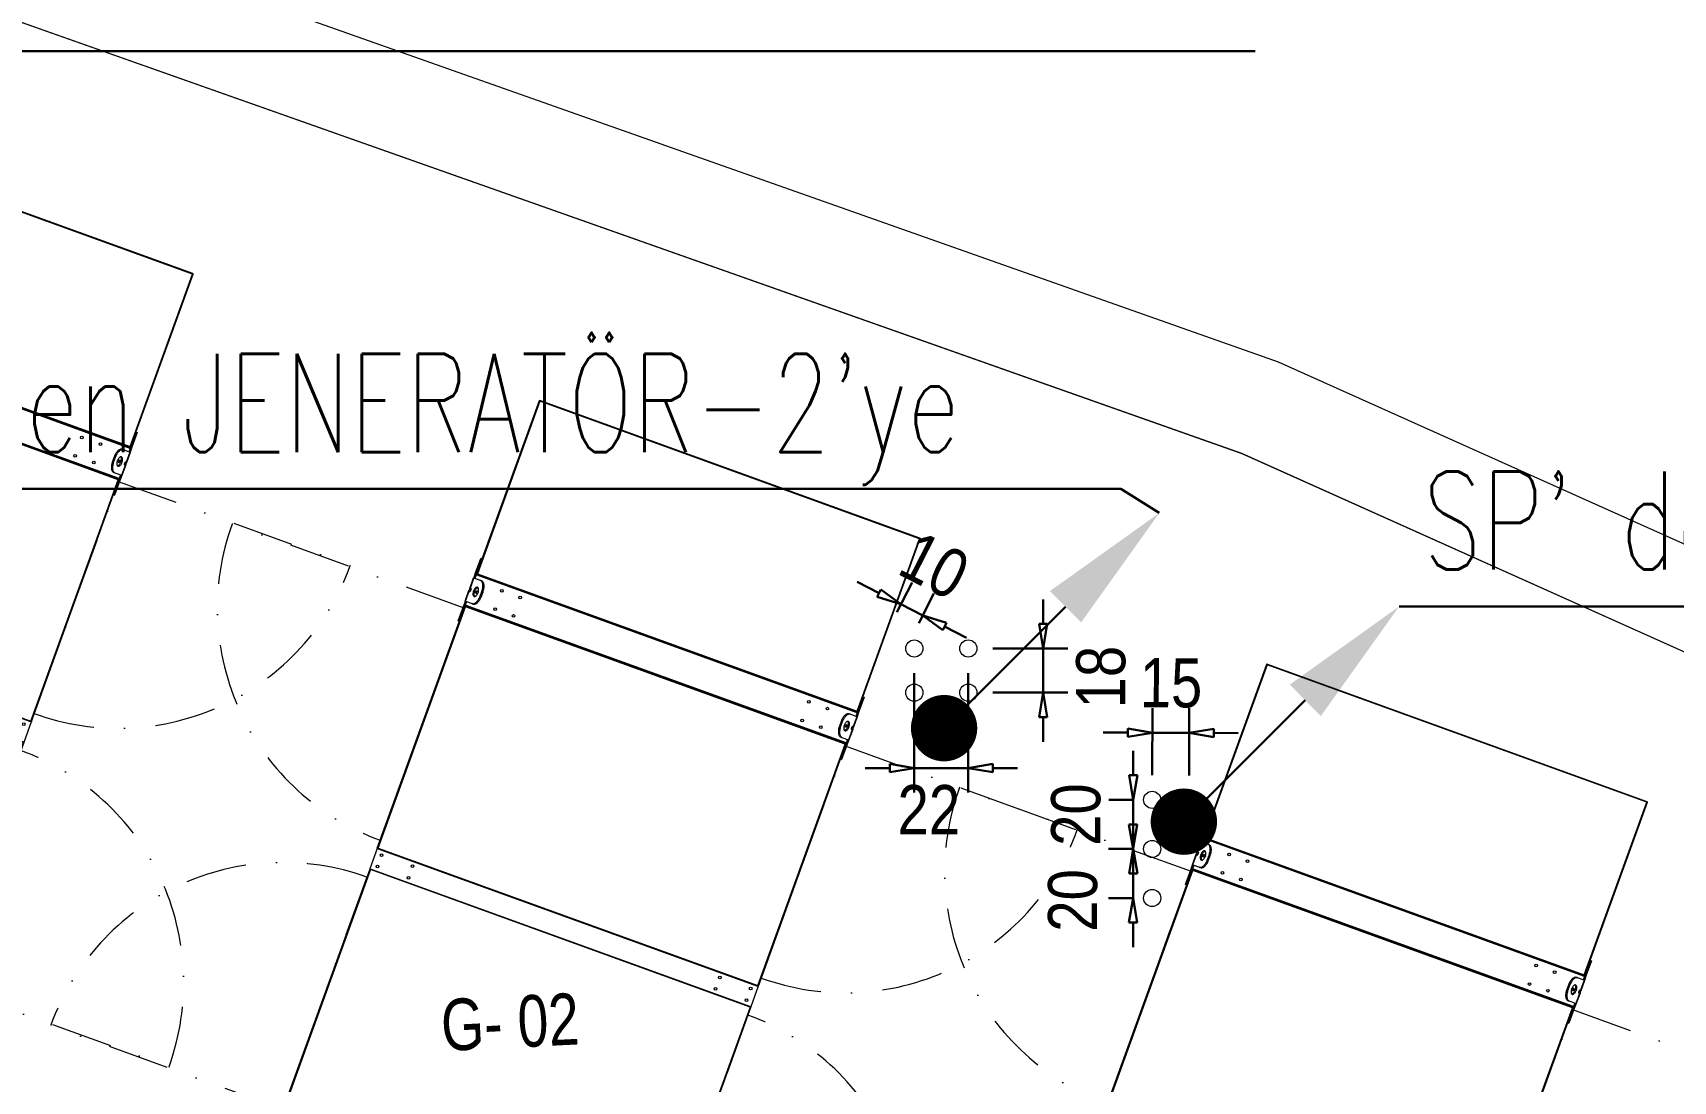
# Model space of a CAD drawing. Header units: metres. Extents: x -17822 to 152406, y -4219 to 19791.
# Drawn here: x 118006 to 118674, y 5963 to 6389 of the extents above; entities that cross this region are included whole.
import ezdxf

# ---------------------------------------------------------------- set-up
doc = ezdxf.new("R2010")
doc.units = ezdxf.units.M
doc.header["$LTSCALE"] = 100
doc.header["$MEASUREMENT"] = 0
doc.linetypes.add('DASHDOT', pattern=[1, 0.5, -0.25, 0, -0.25])
doc.linetypes.add('DASHDOT2', pattern=[0.5, 0.25, -0.125, 0, -0.125])
doc.layers.get('0').update_dxf_attribs({"color": 9, "lineweight": 9})
for name, color, linetype, lineweight in [('06D', 9, 'Continuous', 9), ('32-ekipman', 9, 'Continuous', 9), ('E-AŞAĞI İNEN HAT', 7, 'Continuous', 30), ('E-KABLO', 7, 'Continuous', 30), ('E-YAZI', 7, 'Continuous', 30), ('TEKSAN', 7, 'Continuous', 9), ('Ölçü', 9, 'Continuous', 9)]:
    doc.layers.add(name, color=color, linetype=linetype, lineweight=lineweight)
doc.styles.add('CENTURY', font='GOTHIC.TTF', dxfattribs={"width": 0.8})
doc.styles.add('E-YAZI', font='txttw.shx')
doc.styles.add('MuuM_TEXT-STANDART', font='ARIALN.TTF')
doc.styles.get("Standard").update_dxf_attribs({"font": 'ARIALN.TTF'})
doc.dimstyles.new('rota-tek', dxfattribs={"dimscale": 20, "dimtxt": 1, "dimasz": 0.5, "dimexe": 0.5, "dimexo": 0.5, "dimgap": 0.5, "dimtad": 1, "dimdec": 1, "dimrnd": 0.5, "dimdsep": 46, "dimtxsty": 'MuuM_TEXT-STANDART', "dimblk": 'CLOSEDBLANK', "dimcen": 0, "dimdle": 0.15, "dimclrd": 256, "dimclre": 256, "dimclrt": 256, "dimadec": 0, "dimazin": 0, "dimtfac": 5, "dimtdec": 1, "dimtix": 1, "dimtmove": 2, "dimatfit": 3, "dimfxl": 3, "dimfxlon": 1, "dimtolj": 1, "dimlwd": -1, "dimlwe": -1, "dimarcsym": 0})
doc.dimstyles.new('TEKSAN', dxfattribs={"dimtxt": 17, "dimasz": 8, "dimexe": 2, "dimexo": 2, "dimgap": 3, "dimtad": 1, "dimdec": 0, "dimzin": 0, "dimdsep": 46, "dimtxsty": 'Standard', "dimcen": 0.09, "dimclrd": 160, "dimclre": 252, "dimclrt": 160, "dimadec": 0, "dimazin": 0, "dimtfac": 1, "dimtdec": 0, "dimtofl": 0, "dimtmove": 0, "dimatfit": 3, "dimfxl": 1, "dimtolj": 1, "dimtzin": 0, "dimarcsym": 0})

# ---------------------------------------------------------------- blocks, each defined once
blk = doc.blocks.new('K500H165_üst')
at = {"color": 7, "linetype": 'Continuous', "lineweight": 15}
for p, q in [((-349.75, 82.33), (-349.75, -82.33)), ((-349.75, 82.33), (-349.6, 82.33)), ((-349.58, 82.5), (-349.58, 82.35)), ((-274.67, 82.5), (-349.58, 82.5)), ((-349.45, 82.2), (-349.45, -82.2)), ((-274.8, 82.2), (-349.45, 82.2)), ((-281.15, 82.6), (-281.15, 83)), ((-281.15, 83), (-274.9, 83)), ((-281.15, 82.6), (-274.9, 82.6)), ((-281.15, 82.6), (-281.15, 82.5)), ((-274.9, 82.6), (-274.9, 83)), ((-274.9, 83), (-272.65, 83)), ((-274.9, 82.6), (-272.65, 82.6)), ((-274.8, -82.2), (-274.8, 82.2)), ((-274.77, 82.25), (-274.75, 82.25)), ((-274.75, 82.23), (-274.75, 82.25)), ((-274.73, 82.25), (-274.75, 82.25)), ((-274.67, 82.5), (-274.49, 82.5)), ((-274.67, 82.5), (-274.67, 82.35)), ((-274.5, 82.33), (-274.65, 82.33)), ((-274.5, 82.33), (-274.5, -82.33)), ((-274.36, 82.25), (-274.5, 82.25)), ((-274.49, 82.5), (-274.49, 82.25)), ((-274.49, 82.5), (-274.36, 82.5)), ((-274.36, 82.5), (-274.36, 82.25)), ((-274.17, 82.5), (-274.36, 82.5)), ((-274.17, 82.5), (-274.17, -82.5)), ((-274.17, 82.5), (-272.65, 82.5)), ((-272.65, 82.89), (-272.65, 83.1)), ((-272.65, 83.1), (-268.12, 83.1)), ((-272.65, 82.89), (-272.65, 80.05)), ((-272.65, 82.89), (-268.35, 82.89)), ((-268.35, 82.96), (-268.35, 82.89)), ((-268.35, 82.89), (-268.35, 82.75)), ((-268.14, 82.5), (-267.16, 82.5)), ((-268.12, 82.5), (-268.12, 83.1)), ((-267.18, 83.1), (-268.12, 83.1)), ((-267.18, 83.1), (-262.65, 83.1)), ((-267.18, 83.1), (-267.18, 82.5)), ((-266.95, 82.89), (-266.95, 82.96)), ((-266.95, 82.75), (-266.95, 82.89)), ((-266.95, 82.89), (-262.65, 82.89)), ((-262.65, 83.1), (-262.65, 82.89)), ((-262.65, 83), (-260.4, 83)), ((-262.65, 80.05), (-262.65, 82.89)), ((-262.65, 82.6), (-260.4, 82.6)), ((-262.65, 82.5), (-261.13, 82.5)), ((-260.94, 82.5), (-261.13, 82.5)), ((-261.13, 82.5), (-261.13, -82.5)), ((-260.94, 82.25), (-260.94, 82.5)), ((-260.81, 82.5), (-260.94, 82.5)), ((-260.8, 82.25), (-260.94, 82.25)), ((-260.81, 82.5), (-260.64, 82.5)), ((-260.81, 82.25), (-260.81, 82.5)), ((-260.8, 82.34), (-260.8, -82.34)), ((-260.8, 82.34), (-260.65, 82.34)), ((-260.64, 82.5), (-260.64, 82.35)), ((-155.86, 82.5), (-260.64, 82.5)), ((-260.5, 82.2), (-260.5, -82.2)), ((-156, 82.2), (-260.5, 82.2)), ((-260.4, 82.6), (-260.4, 83)), ((-260.4, 83), (-254.15, 83)), ((-260.4, 82.6), (-254.15, 82.6)), ((-254.15, 82.6), (-254.15, 83)), ((-254.15, 82.5), (-254.15, 82.6)), ((-156, -82.2), (-156, 82.2)), ((-155.84, 82.25), (-155.95, 82.25)), ((-155.88, 82.33), (-155.88, 82.32)), ((-155.86, 82.5), (-155.86, 82.35)), ((-155.86, 82.5), (-155.84, 82.5)), ((-155.7, 82.34), (-155.85, 82.34)), ((-155.82, 82.5), (-155.84, 82.5)), ((-155.84, 82.34), (-155.84, 82.25)), ((-155.82, 82.5), (-146.88, 82.5)), ((-155.82, 82.5), (-155.82, 82.34)), ((-155.7, 82.34), (-155.7, -82.34)), ((-147, -82.34), (-147, 82.34)), ((-147, 82.34), (-146.85, 82.34)), ((-146.86, 82.5), (-146.88, 82.5)), ((-146.88, 82.5), (-146.88, 82.34)), ((-146.84, 82.5), (-146.86, 82.5)), ((-146.84, 82.5), (-146.84, 82.35)), ((-146.84, 82.5), (-42.06, 82.5)), ((-146.82, 82.32), (-146.82, 82.33)), ((-146.7, 82.2), (-42.2, 82.2)), ((-146.7, 82.2), (-146.7, -82.2)), ((-272.65, 79.53), (-272.65, 80.05)), ((-268.65, 78.05), (-266.65, 78.05)), ((-268.65, 77.53), (-268.65, 78.05)), ((-268.65, 77.53), (-266.65, 77.53)), ((-268.01, 80), (-267.29, 80)), ((-266.65, 77.53), (-266.65, 78.05)), ((-262.65, 79.53), (-262.65, 80.05)), ((-272.65, -79.53), (-272.65, -80.05)), ((-272.65, -80.05), (-272.65, -82.89)), ((-268.65, -77.53), (-268.65, -78.05)), ((-266.65, -77.53), (-268.65, -77.53)), ((-266.65, -78.05), (-268.65, -78.05)), ((-267.29, -80), (-268.01, -80)), ((-266.65, -77.53), (-266.65, -78.05)), ((-262.65, -79.53), (-262.65, -80.05)), ((-262.65, -82.89), (-262.65, -80.05)), ((-349.75, -82.33), (-349.6, -82.33)), ((-349.58, -82.5), (-349.58, -82.35)), ((-349.58, -82.5), (-274.67, -82.5)), ((-349.55, -82.32), (-349.56, -82.29)), ((-349.45, -82.2), (-274.8, -82.2)), ((-281.15, -82.5), (-281.15, -82.6)), ((-281.15, -82.6), (-281.15, -83)), ((-274.9, -82.6), (-281.15, -82.6)), ((-274.9, -83), (-281.15, -83)), ((-274.9, -82.6), (-274.9, -83)), ((-272.65, -82.6), (-274.9, -82.6)), ((-272.65, -83), (-274.9, -83)), ((-274.77, -82.25), (-274.75, -82.25)), ((-274.75, -82.25), (-274.75, -82.23)), ((-274.75, -82.25), (-274.73, -82.25)), ((-274.67, -82.5), (-274.67, -82.35)), ((-274.49, -82.5), (-274.67, -82.5)), ((-274.5, -82.33), (-274.65, -82.33)), ((-274.5, -82.25), (-274.36, -82.25)), ((-274.49, -82.25), (-274.49, -82.5)), ((-274.49, -82.5), (-274.36, -82.5)), ((-274.36, -82.25), (-274.36, -82.5)), ((-274.36, -82.5), (-274.17, -82.5)), ((-274.17, -82.5), (-272.65, -82.5)), ((-268.35, -82.89), (-272.65, -82.89)), ((-272.65, -83.1), (-272.65, -82.89)), ((-268.12, -83.1), (-272.65, -83.1)), ((-268.35, -82.75), (-268.35, -82.89)), ((-268.35, -82.89), (-268.35, -82.96)), ((-268.14, -82.5), (-267.16, -82.5)), ((-268.12, -83.1), (-268.12, -82.5)), ((-268.12, -83.1), (-267.18, -83.1)), ((-267.18, -82.5), (-267.18, -83.1)), ((-262.65, -83.1), (-267.18, -83.1)), ((-266.95, -82.89), (-266.95, -82.75)), ((-262.65, -82.89), (-266.95, -82.89)), ((-266.95, -82.96), (-266.95, -82.89)), ((-262.65, -82.5), (-261.13, -82.5)), ((-260.4, -82.6), (-262.65, -82.6)), ((-262.65, -82.89), (-262.65, -83.1)), ((-260.4, -83), (-262.65, -83)), ((-261.13, -82.5), (-260.94, -82.5)), ((-260.94, -82.25), (-260.8, -82.25)), ((-260.94, -82.5), (-260.94, -82.25)), ((-260.81, -82.5), (-260.94, -82.5)), ((-260.81, -82.5), (-260.81, -82.25)), ((-260.64, -82.5), (-260.81, -82.5)), ((-260.8, -82.34), (-260.65, -82.34)), ((-260.64, -82.5), (-260.64, -82.35)), ((-155.86, -82.5), (-260.64, -82.5)), ((-156, -82.2), (-260.5, -82.2)), ((-260.4, -82.6), (-260.4, -83)), ((-254.15, -82.6), (-260.4, -82.6)), ((-254.15, -83), (-260.4, -83)), ((-254.15, -82.6), (-254.15, -82.5)), ((-254.15, -82.6), (-254.15, -83)), ((-155.88, -82.32), (-155.88, -82.33)), ((-155.86, -82.5), (-155.86, -82.35)), ((-155.86, -82.5), (-155.84, -82.5)), ((-155.7, -82.34), (-155.85, -82.34)), ((-155.84, -82.5), (-155.82, -82.5)), ((-155.82, -82.34), (-155.82, -82.5)), ((-155.82, -82.5), (-146.88, -82.5)), ((-147, -82.34), (-146.85, -82.34)), ((-146.88, -82.34), (-146.88, -82.5)), ((-146.88, -82.5), (-146.86, -82.5)), ((-146.86, -82.34), (-146.86, -82.25)), ((-146.84, -82.5), (-146.86, -82.5)), ((-146.84, -82.5), (-146.84, -82.35)), ((-146.84, -82.5), (-42.06, -82.5)), ((-146.82, -82.33), (-146.82, -82.32)), ((-146.7, -82.2), (-42.2, -82.2))]:
    blk.add_line(p, q, dxfattribs=at)
at = {"color": 252, "linetype": 'DASHDOT2'}
for points in [[(-159.35, 82.5), (-259.85, 82.5), (-259.85, 183, -0.414214)], [(-143.35, 82.5), (-42.85, 82.5), (-42.85, 183, 0.414214)], [(-159.35, -82.5), (-259.85, -82.5), (-259.85, -183, 0.414214)], [(-143.35, -82.5), (-42.85, -82.5), (-42.85, -183, -0.414214)]]:
    blk.add_lwpolyline(points, format="xyb", close=True, dxfattribs=at)
at = {"color": 7, "linetype": 'Continuous', "lineweight": 15, "flags": 128}
for points in [[(-349.75, 82.33), (-349.74, 82.33), (-349.73, 82.32), (-349.7, 82.31), (-349.66, 82.29), (-349.62, 82.27), (-349.56, 82.25), (-349.51, 82.23), (-349.45, 82.2)], [(-349.6, 82.33), (-349.6, 82.33), (-349.59, 82.32), (-349.58, 82.31), (-349.56, 82.3), (-349.55, 82.29), (-349.52, 82.27), (-349.5, 82.25), (-349.48, 82.22), (-349.45, 82.2)], [(-269.65, 80.3), (-269.63, 80.17), (-269.58, 80.04), (-269.49, 79.91), (-269.37, 79.79), (-269.22, 79.68), (-269.04, 79.58), (-268.84, 79.49), (-268.61, 79.42), (-268.37, 79.37), (-268.11, 79.33), (-267.85, 79.3), (-267.58, 79.3), (-267.32, 79.31), (-267.06, 79.34), (-266.81, 79.39), (-266.57, 79.46), (-266.36, 79.54), (-266.17, 79.63), (-266, 79.73), (-265.86, 79.85), (-265.76, 79.97), (-265.69, 80.1), (-265.65, 80.23), (-265.65, 80.37), (-265.69, 80.5), (-265.76, 80.63), (-265.86, 80.75), (-266, 80.87), (-266.17, 80.97), (-266.36, 81.06), (-266.57, 81.14), (-266.81, 81.21), (-267.06, 81.25), (-267.32, 81.29), (-267.58, 81.3), (-267.85, 81.29), (-268.11, 81.27), (-268.37, 81.23), (-268.61, 81.18), (-268.84, 81.1), (-269.04, 81.02), (-269.22, 80.92), (-269.37, 80.81), (-269.49, 80.69), (-269.58, 80.56), (-269.63, 80.43), (-269.65, 80.3)], [(-269.58, 80.04), (-269.58, 80.04), (-269.49, 80.17), (-269.37, 80.29), (-269.22, 80.4), (-269.04, 80.5), (-268.84, 80.58), (-268.61, 80.66), (-268.37, 80.71), (-268.11, 80.75), (-267.85, 80.77), (-267.58, 80.78), (-267.32, 80.77), (-267.06, 80.73), (-266.81, 80.69), (-266.57, 80.62), (-266.36, 80.54), (-266.17, 80.45), (-266, 80.35), (-265.86, 80.23), (-265.76, 80.11), (-265.72, 80.04)], [(-268.35, 82.75), (-268.33, 82.67), (-268.28, 82.6), (-268.2, 82.53), (-268.09, 82.48), (-267.95, 82.43), (-267.81, 82.41), (-267.65, 82.4), (-267.49, 82.41), (-267.35, 82.43), (-267.21, 82.48), (-267.1, 82.53), (-267.02, 82.6), (-266.97, 82.67), (-266.95, 82.75)], [(-260.5, 82.2), (-260.5, 82.2)], [(-156, 82.2), (-156, 82.2)], [(-146.7, 82.2), (-146.7, 82.2)], [(-272.65, 80.13), (-272.68, 80.04), (-272.7, 79.9)], [(-272.7, 79.9), (-272.68, 79.76), (-272.65, 79.67)], [(-272.65, 80.05), (-272.63, 79.85), (-272.57, 79.66), (-272.48, 79.47), (-272.35, 79.28), (-272.18, 79.11), (-271.98, 78.94), (-271.74, 78.78), (-271.48, 78.64), (-271.19, 78.5), (-270.87, 78.39), (-270.54, 78.29), (-270.18, 78.2), (-269.81, 78.14), (-269.43, 78.09), (-269.04, 78.06), (-268.65, 78.05)], [(-272.65, 79.53), (-272.63, 79.33), (-272.57, 79.14), (-272.48, 78.95), (-272.35, 78.76), (-272.18, 78.59), (-271.98, 78.42), (-271.74, 78.26), (-271.48, 78.12), (-271.19, 77.98), (-270.87, 77.87), (-270.54, 77.77), (-270.18, 77.68), (-269.81, 77.62), (-269.43, 77.57), (-269.04, 77.54), (-268.65, 77.53)], [(-266.65, 78.05), (-266.26, 78.06), (-265.87, 78.09), (-265.49, 78.14), (-265.12, 78.2), (-264.76, 78.29), (-264.43, 78.39), (-264.11, 78.5), (-263.82, 78.64), (-263.56, 78.78), (-263.32, 78.94), (-263.12, 79.11), (-262.95, 79.28), (-262.82, 79.47), (-262.73, 79.66), (-262.67, 79.85), (-262.65, 80.05)], [(-266.65, 77.53), (-266.26, 77.54), (-265.87, 77.57), (-265.49, 77.62), (-265.12, 77.68), (-264.76, 77.77), (-264.43, 77.87), (-264.11, 77.98), (-263.82, 78.12), (-263.56, 78.26), (-263.32, 78.42), (-263.12, 78.59), (-262.95, 78.76), (-262.82, 78.95), (-262.73, 79.14), (-262.67, 79.33), (-262.65, 79.53)], [(-268.65, -77.53), (-269.04, -77.54), (-269.43, -77.57), (-269.81, -77.62), (-270.18, -77.68), (-270.54, -77.77), (-270.87, -77.87), (-271.19, -77.98), (-271.48, -78.12), (-271.74, -78.26), (-271.98, -78.42), (-272.18, -78.59), (-272.35, -78.76), (-272.48, -78.95), (-272.57, -79.14), (-272.63, -79.33), (-272.65, -79.53)], [(-268.65, -78.05), (-269.04, -78.06), (-269.43, -78.09), (-269.81, -78.14), (-270.18, -78.2), (-270.54, -78.29), (-270.87, -78.39), (-271.19, -78.5), (-271.48, -78.64), (-271.74, -78.78), (-271.98, -78.94), (-272.18, -79.11), (-272.35, -79.28), (-272.48, -79.47), (-272.57, -79.66), (-272.63, -79.85), (-272.65, -80.05)], [(-265.65, -80.3), (-265.67, -80.17), (-265.72, -80.04), (-265.81, -79.91), (-265.93, -79.79), (-266.08, -79.68), (-266.26, -79.58), (-266.46, -79.49), (-266.69, -79.42), (-266.93, -79.37), (-267.19, -79.33), (-267.45, -79.3), (-267.72, -79.3), (-267.98, -79.31), (-268.24, -79.34), (-268.49, -79.39), (-268.73, -79.46), (-268.94, -79.54), (-269.13, -79.63), (-269.3, -79.73), (-269.44, -79.85), (-269.54, -79.97), (-269.61, -80.1), (-269.65, -80.23), (-269.65, -80.37), (-269.61, -80.5), (-269.54, -80.63), (-269.44, -80.75), (-269.3, -80.87), (-269.13, -80.97), (-268.94, -81.06), (-268.73, -81.14), (-268.49, -81.21), (-268.24, -81.25), (-267.98, -81.29), (-267.72, -81.3), (-267.45, -81.29), (-267.19, -81.27), (-266.93, -81.23), (-266.69, -81.18), (-266.46, -81.1), (-266.26, -81.02), (-266.08, -80.92), (-265.93, -80.81), (-265.81, -80.69), (-265.72, -80.56), (-265.67, -80.43), (-265.65, -80.3)], [(-265.72, -80.04), (-265.72, -80.04), (-265.81, -80.17), (-265.93, -80.29), (-266.08, -80.4), (-266.26, -80.5), (-266.46, -80.58), (-266.69, -80.66), (-266.93, -80.71), (-267.19, -80.75), (-267.45, -80.77), (-267.72, -80.78), (-267.98, -80.77), (-268.24, -80.73), (-268.49, -80.69), (-268.73, -80.62), (-268.94, -80.54), (-269.13, -80.45), (-269.3, -80.35), (-269.44, -80.23), (-269.54, -80.11), (-269.58, -80.04)], [(-262.65, -79.53), (-262.67, -79.33), (-262.73, -79.14), (-262.82, -78.95), (-262.95, -78.76), (-263.12, -78.59), (-263.32, -78.42), (-263.56, -78.26), (-263.82, -78.12), (-264.11, -77.98), (-264.43, -77.87), (-264.76, -77.77), (-265.12, -77.68), (-265.49, -77.62), (-265.87, -77.57), (-266.26, -77.54), (-266.65, -77.53)], [(-262.65, -80.05), (-262.67, -79.85), (-262.73, -79.66), (-262.82, -79.47), (-262.95, -79.28), (-263.12, -79.11), (-263.32, -78.94), (-263.56, -78.78), (-263.82, -78.64), (-264.11, -78.5), (-264.43, -78.39), (-264.76, -78.29), (-265.12, -78.2), (-265.49, -78.14), (-265.87, -78.09), (-266.26, -78.06), (-266.65, -78.05)], [(-262.6, -79.9), (-262.62, -79.76), (-262.65, -79.67)], [(-262.65, -80.13), (-262.62, -80.04), (-262.6, -79.9)], [(-349.45, -82.2), (-349.5, -82.22), (-349.55, -82.25), (-349.6, -82.27), (-349.64, -82.29), (-349.68, -82.3), (-349.71, -82.31), (-349.73, -82.32), (-349.75, -82.33), (-349.75, -82.33)], [(-349.45, -82.2), (-349.48, -82.22), (-349.5, -82.25), (-349.52, -82.27), (-349.55, -82.29), (-349.56, -82.3), (-349.58, -82.31), (-349.59, -82.32), (-349.6, -82.33), (-349.6, -82.33)], [(-349.45, -82.2), (-349.45, -82.2)], [(-266.95, -82.75), (-266.97, -82.67), (-267.02, -82.6), (-267.1, -82.53), (-267.21, -82.48), (-267.35, -82.43), (-267.49, -82.41), (-267.65, -82.4), (-267.81, -82.41), (-267.95, -82.43), (-268.09, -82.48), (-268.2, -82.53), (-268.28, -82.6), (-268.33, -82.67), (-268.35, -82.75)], [(-260.5, -82.2), (-260.5, -82.2)], [(-156, -82.2), (-156, -82.2)], [(-146.7, -82.2), (-146.7, -82.2)]]:
    blk.add_lwpolyline(points, dxfattribs=at)
at = {"color": 7, "linetype": 'Continuous', "lineweight": 15}
for centre in [(-267.65, 79.9), (-153.85, 79.9), (-148.85, 79.9), (-271.65, 70.5), (-263.65, 70.5), (-153.85, 66.5), (-148.85, 66.5), (-271.65, 62.5), (-263.65, 62.5), (-271.65, -62.5), (-263.65, -62.5), (-153.85, -66.5), (-148.85, -66.5), (-271.65, -70.5), (-263.65, -70.5), (-267.65, -79.9), (-153.85, -79.9), (-148.85, -79.9)]:
    blk.add_circle(centre, 0.55, dxfattribs=at)
for centre, radius, start, end in [((-267.65, 79.4), 0.7, 38.68219, 141.31781), ((-263.15, 79.9), 0.55, 335.38002, 24.61998), ((-272.15, -79.9), 0.55, 155.38002, 204.61998), ((-267.65, -79.4), 0.7, 218.68222, 321.31778), ((-352.76, -79.15), 4.51, 314.83878, 315.16122)]:
    blk.add_arc(centre, radius, start, end, dxfattribs=at)
for points, knots in [([(-349.58, 82.46), (-349.6, 82.45), (-349.66, 82.43), (-349.7, 82.38), (-349.71, 82.34), (-349.72, 82.33)], [0, 0, 0, 0, 0.366484, 0.908762, 1, 1, 1, 1]), ([(-349.45, 82.2), (-349.47, 82.24), (-349.5, 82.31), (-349.53, 82.39), (-349.55, 82.44), (-349.57, 82.47), (-349.58, 82.5), (-349.58, 82.5), (-349.58, 82.5)], [0, 0, 0, 0, 0.280027, 0.466855, 0.585391, 0.713417, 0.851477, 1, 1, 1, 1]), ([(-349.45, 82.2), (-349.47, 82.22), (-349.5, 82.26), (-349.53, 82.29), (-349.55, 82.32), (-349.57, 82.34), (-349.58, 82.35), (-349.58, 82.35), (-349.58, 82.35)], [0, 0, 0, 0, 0.30288, 0.49858, 0.616036, 0.737736, 0.865236, 1, 1, 1, 1]), ([(-349.56, 82.29), (-349.56, 82.29), (-349.55, 82.3), (-349.55, 82.31), (-349.55, 82.32)], [0, 0, 0, 0, 0.48103, 1, 1, 1, 1]), ([(-349.55, 82.31), (-349.55, 82.31), (-349.56, 82.31), (-349.56, 82.3), (-349.56, 82.3)], [0, 0, 0, 0, 0.792204, 1, 1, 1, 1]), ([(-274.67, 82.5), (-274.68, 82.5), (-274.7, 82.49), (-274.73, 82.42), (-274.77, 82.32), (-274.79, 82.24), (-274.8, 82.2)], [0, 0, 0, 0, 0.2499897, 0.4999852, 0.749997, 1, 1, 1, 1]), ([(-274.67, 82.35), (-274.68, 82.35), (-274.7, 82.34), (-274.73, 82.31), (-274.77, 82.26), (-274.79, 82.22), (-274.8, 82.2)], [0, 0, 0, 0, 0.249958, 0.5000221, 0.7499933, 1, 1, 1, 1]), ([(-274.8, 82.2), (-274.76, 82.21), (-274.69, 82.23), (-274.6, 82.26), (-274.53, 82.29), (-274.5, 82.31), (-274.5, 82.33), (-274.5, 82.33)], [0, 0, 0, 0, 0.223022, 0.446064, 0.669108, 0.892183, 1, 1, 1, 1]), ([(-274.8, 82.2), (-274.78, 82.21), (-274.74, 82.24), (-274.69, 82.27), (-274.66, 82.3), (-274.65, 82.32), (-274.65, 82.33)], [0, 0, 0, 0, 0.284295, 0.531038, 0.7777, 1, 1, 1, 1]), ([(-268.12, 83.1), (-268.15, 83.1), (-268.22, 83.1), (-268.29, 83.08), (-268.33, 83.04), (-268.34, 82.99), (-268.35, 82.96)], [0, 0, 0, 0, 0.238095, 0.464652, 0.702488, 1, 1, 1, 1]), ([(-266.95, 82.96), (-266.95, 82.98), (-266.96, 83.01), (-266.98, 83.05), (-267.02, 83.08), (-267.08, 83.1), (-267.15, 83.1), (-267.18, 83.1)], [0, 0, 0, 0, 0.191437, 0.369477, 0.536144, 0.747921, 1, 1, 1, 1]), ([(-260.8, 82.34), (-260.8, 82.34), (-260.79, 82.34), (-260.74, 82.32), (-260.67, 82.29), (-260.59, 82.24), (-260.53, 82.21), (-260.5, 82.2)], [0, 0, 0, 0, 0.19606, 0.39216, 0.589986, 0.796037, 1, 1, 1, 1]), ([(-260.65, 82.34), (-260.65, 82.34), (-260.65, 82.34), (-260.63, 82.32), (-260.59, 82.29), (-260.55, 82.25), (-260.52, 82.22), (-260.5, 82.2)], [0, 0, 0, 0, 0.160613, 0.320994, 0.486615, 0.749068, 1, 1, 1, 1]), ([(-260.5, 82.2), (-260.52, 82.24), (-260.55, 82.31), (-260.59, 82.39), (-260.61, 82.44), (-260.63, 82.47), (-260.64, 82.5), (-260.64, 82.5), (-260.64, 82.5)], [0, 0, 0, 0, 0.270154, 0.461583, 0.589112, 0.720787, 0.857472, 1, 1, 1, 1]), ([(-260.5, 82.2), (-260.52, 82.22), (-260.55, 82.25), (-260.59, 82.29), (-260.61, 82.32), (-260.63, 82.34), (-260.64, 82.35), (-260.64, 82.35), (-260.64, 82.35)], [0, 0, 0, 0, 0.297014, 0.4995572, 0.6260905, 0.7499327, 0.8738099, 1, 1, 1, 1]), ([(-155.86, 82.5), (-155.86, 82.5), (-155.86, 82.49), (-155.87, 82.47), (-155.89, 82.43), (-155.91, 82.39), (-155.95, 82.31), (-155.98, 82.24), (-156, 82.2)], [0, 0, 0, 0, 0.153179, 0.293503, 0.421613, 0.538092, 0.713617, 1, 1, 1, 1]), ([(-155.86, 82.35), (-155.86, 82.35), (-155.86, 82.35), (-155.87, 82.33), (-155.89, 82.32), (-155.91, 82.29), (-155.95, 82.26), (-155.98, 82.22), (-156, 82.2)], [0, 0, 0, 0, 0.136493, 0.264111, 0.384399, 0.499493, 0.685703, 1, 1, 1, 1]), ([(-156, 82.2), (-155.96, 82.22), (-155.89, 82.26), (-155.79, 82.3), (-155.73, 82.33), (-155.7, 82.34), (-155.7, 82.34), (-155.7, 82.34)], [0, 0, 0, 0, 0.252699, 0.503328, 0.726635, 0.927891, 1, 1, 1, 1]), ([(-156, 82.2), (-155.98, 82.22), (-155.94, 82.26), (-155.89, 82.31), (-155.86, 82.33), (-155.85, 82.34), (-155.85, 82.34), (-155.85, 82.34)], [0, 0, 0, 0, 0.343073, 0.552486, 0.764063, 0.944231, 1, 1, 1, 1]), ([(-147, 82.34), (-147, 82.34), (-146.99, 82.34), (-146.94, 82.32), (-146.87, 82.29), (-146.79, 82.24), (-146.73, 82.21), (-146.7, 82.2)], [0, 0, 0, 0, 0.196063, 0.392161, 0.589982, 0.796036, 1, 1, 1, 1]), ([(-146.85, 82.34), (-146.85, 82.34), (-146.85, 82.34), (-146.83, 82.32), (-146.79, 82.29), (-146.75, 82.25), (-146.72, 82.22), (-146.7, 82.2)], [0, 0, 0, 0, 0.160614, 0.320986, 0.486605, 0.749065, 1, 1, 1, 1]), ([(-146.7, 82.2), (-146.72, 82.24), (-146.75, 82.31), (-146.79, 82.38), (-146.81, 82.43), (-146.83, 82.47), (-146.84, 82.49), (-146.84, 82.5), (-146.84, 82.5)], [0, 0, 0, 0, 0.265317, 0.463009, 0.576158, 0.702987, 0.844133, 1, 1, 1, 1]), ([(-146.7, 82.2), (-146.72, 82.22), (-146.75, 82.25), (-146.79, 82.29), (-146.81, 82.32), (-146.83, 82.33), (-146.84, 82.35), (-146.84, 82.35), (-146.84, 82.35)], [0, 0, 0, 0, 0.293439, 0.501935, 0.613243, 0.732275, 0.860737, 1, 1, 1, 1]), ([(-349.71, -82.33), (-349.7, -82.35), (-349.68, -82.41), (-349.63, -82.45), (-349.59, -82.46), (-349.58, -82.47)], [0, 0, 0, 0, 0.366488, 0.908771, 1, 1, 1, 1]), ([(-349.58, -82.35), (-349.58, -82.35), (-349.58, -82.35), (-349.57, -82.33), (-349.55, -82.32), (-349.53, -82.29), (-349.5, -82.26), (-349.47, -82.22), (-349.45, -82.2)], [0, 0, 0, 0, 0.138654, 0.267333, 0.387174, 0.499831, 0.687147, 1, 1, 1, 1]), ([(-349.58, -82.5), (-349.58, -82.5), (-349.58, -82.49), (-349.56, -82.46), (-349.54, -82.41), (-349.51, -82.34), (-349.48, -82.27), (-349.46, -82.22), (-349.45, -82.2)], [0, 0, 0, 0, 0.152755, 0.292064, 0.530835, 0.709014, 0.840477, 1, 1, 1, 1]), ([(-349.56, -82.3), (-349.56, -82.3), (-349.56, -82.31), (-349.55, -82.31), (-349.55, -82.31)], [0, 0, 0, 0, 0.792438, 1, 1, 1, 1]), ([(-274.5, -82.33), (-274.5, -82.32), (-274.51, -82.3), (-274.58, -82.27), (-274.68, -82.23), (-274.76, -82.21), (-274.8, -82.2)], [0, 0, 0, 0, 0.24999, 0.4999977, 0.7500054, 1, 1, 1, 1]), ([(-274.65, -82.33), (-274.65, -82.32), (-274.66, -82.3), (-274.69, -82.27), (-274.74, -82.23), (-274.78, -82.21), (-274.8, -82.2)], [0, 0, 0, 0, 0.249955, 0.500031, 0.749999, 1, 1, 1, 1]), ([(-274.8, -82.2), (-274.79, -82.22), (-274.76, -82.26), (-274.73, -82.31), (-274.7, -82.34), (-274.68, -82.35), (-274.67, -82.35)], [0, 0, 0, 0, 0.284275, 0.531019, 0.777681, 1, 1, 1, 1]), ([(-274.8, -82.2), (-274.79, -82.24), (-274.77, -82.31), (-274.74, -82.4), (-274.71, -82.47), (-274.69, -82.5), (-274.67, -82.5), (-274.67, -82.5)], [0, 0, 0, 0, 0.223019, 0.446062, 0.669107, 0.892183, 1, 1, 1, 1]), ([(-268.35, -82.96), (-268.35, -82.98), (-268.34, -83.01), (-268.32, -83.05), (-268.28, -83.08), (-268.22, -83.1), (-268.15, -83.1), (-268.12, -83.1)], [0, 0, 0, 0, 0.191438, 0.369475, 0.536142, 0.747919, 1, 1, 1, 1]), ([(-267.18, -83.1), (-267.15, -83.1), (-267.08, -83.1), (-267.01, -83.08), (-266.97, -83.04), (-266.96, -82.99), (-266.95, -82.96)], [0, 0, 0, 0, 0.238096, 0.464654, 0.70249, 1, 1, 1, 1]), ([(-260.5, -82.2), (-260.54, -82.22), (-260.61, -82.25), (-260.68, -82.29), (-260.73, -82.31), (-260.77, -82.33), (-260.79, -82.34), (-260.8, -82.34), (-260.8, -82.34)], [0, 0, 0, 0, 0.265307, 0.463007, 0.576156, 0.702984, 0.84413, 1, 1, 1, 1]), ([(-260.5, -82.2), (-260.52, -82.22), (-260.55, -82.25), (-260.59, -82.29), (-260.62, -82.31), (-260.63, -82.33), (-260.65, -82.34), (-260.65, -82.34), (-260.65, -82.34)], [0, 0, 0, 0, 0.29342, 0.501912, 0.613235, 0.732279, 0.860737, 1, 1, 1, 1]), ([(-260.64, -82.35), (-260.64, -82.35), (-260.64, -82.35), (-260.62, -82.33), (-260.59, -82.29), (-260.55, -82.25), (-260.52, -82.22), (-260.5, -82.2)], [0, 0, 0, 0, 0.160614, 0.321066, 0.486637, 0.749073, 1, 1, 1, 1]), ([(-260.64, -82.5), (-260.64, -82.5), (-260.64, -82.49), (-260.62, -82.44), (-260.59, -82.37), (-260.54, -82.29), (-260.51, -82.23), (-260.5, -82.2)], [0, 0, 0, 0, 0.196061, 0.392163, 0.589992, 0.796042, 1, 1, 1, 1]), ([(-155.7, -82.34), (-155.7, -82.34), (-155.71, -82.34), (-155.76, -82.32), (-155.83, -82.29), (-155.91, -82.24), (-155.97, -82.21), (-156, -82.2)], [0, 0, 0, 0, 0.196063, 0.392163, 0.589989, 0.796043, 1, 1, 1, 1]), ([(-156, -82.2), (-155.98, -82.24), (-155.95, -82.31), (-155.91, -82.38), (-155.89, -82.43), (-155.87, -82.47), (-155.86, -82.49), (-155.86, -82.5), (-155.86, -82.5)], [0, 0, 0, 0, 0.265315, 0.463012, 0.576156, 0.702983, 0.84413, 1, 1, 1, 1]), ([(-156, -82.2), (-155.98, -82.22), (-155.95, -82.25), (-155.91, -82.29), (-155.89, -82.32), (-155.87, -82.33), (-155.86, -82.35), (-155.86, -82.35), (-155.86, -82.35)], [0, 0, 0, 0, 0.293441, 0.501928, 0.613232, 0.732273, 0.860737, 1, 1, 1, 1]), ([(-155.85, -82.34), (-155.85, -82.34), (-155.85, -82.34), (-155.87, -82.32), (-155.91, -82.29), (-155.95, -82.25), (-155.98, -82.22), (-156, -82.2)], [0, 0, 0, 0, 0.160617, 0.320993, 0.486619, 0.749065, 1, 1, 1, 1]), ([(-146.7, -82.2), (-146.74, -82.22), (-146.81, -82.26), (-146.91, -82.3), (-146.97, -82.33), (-147, -82.34), (-147, -82.34), (-147, -82.34)], [0, 0, 0, 0, 0.2527, 0.503327, 0.726634, 0.927892, 1, 1, 1, 1]), ([(-146.7, -82.2), (-146.72, -82.22), (-146.76, -82.26), (-146.81, -82.31), (-146.84, -82.33), (-146.85, -82.34), (-146.85, -82.34), (-146.85, -82.34)], [0, 0, 0, 0, 0.343064, 0.552492, 0.764063, 0.944231, 1, 1, 1, 1]), ([(-146.84, -82.35), (-146.84, -82.35), (-146.84, -82.35), (-146.83, -82.33), (-146.81, -82.32), (-146.79, -82.29), (-146.75, -82.26), (-146.72, -82.22), (-146.7, -82.2)], [0, 0, 0, 0, 0.13649, 0.264107, 0.384404, 0.499505, 0.685719, 1, 1, 1, 1]), ([(-146.84, -82.5), (-146.84, -82.5), (-146.84, -82.49), (-146.83, -82.47), (-146.81, -82.43), (-146.79, -82.39), (-146.75, -82.31), (-146.72, -82.24), (-146.7, -82.2)], [0, 0, 0, 0, 0.153179, 0.293509, 0.421619, 0.538092, 0.713618, 1, 1, 1, 1])]:
    blk.add_open_spline(points, degree=3, knots=knots, dxfattribs=at)
blk = doc.blocks.new('*D542')
at = {"layer": 'TEKSAN', "color": 252, "lineweight": -2, "transparency": 16777216}
for p, q in [((118778.97, 6092.51), (118829.94, 6074.03)), ((118568.87, 5513.31), (118619.84, 5494.82))]:
    blk.add_line(p, q, dxfattribs=at)
at = {"layer": 'TEKSAN', "color": 160, "lineweight": -2, "transparency": 16777216}
blk.add_line((118620.69, 5503.03), (118825.33, 6067.19), dxfattribs=at)
at = {"layer": 'TEKSAN', "color": 160, "transparency": 16777216}
for points in [[(118824.08, 6067.64), (118826.58, 6066.73), (118828.06, 6074.71)], [(118619.43, 5503.48), (118621.94, 5502.57), (118617.96, 5495.51)]]:
    blk.add_solid(points, dxfattribs=at)
at = {"layer": 'TEKSAN', "color": 160, "transparency": 16777216, "insert": (118712.03, 5789.09), "char_height": 17, "attachment_point": 5, "rotation": 70.06239}
blk.add_mtext('\\A1;616', dxfattribs=at)
blk = doc.blocks.new('_ClosedBlank')
at = {"color": 0, "linetype": 'ByBlock', "lineweight": -2}
for p, q in [((-1, 0.167), (0, 0)), ((-1, 0.167), (-1, -0.167)), ((0, 0), (-1, -0.167))]:
    blk.add_line(p, q, dxfattribs=at)
blk = doc.blocks.new('*D558')
at = {"layer": 'E-YAZI', "transparency": 16777216}
for p, q in [((118351.03, 6161.22), (118342.13, 6165.77)), ((118358.32, 6153.5), (118364.49, 6165.57)), ((118367.22, 6148.95), (118373.39, 6161.01)), ((118359.94, 6156.66), (118368.84, 6152.11)), ((118377.74, 6147.55), (118386.64, 6143))]:
    blk.add_line(p, q, dxfattribs=at)
at = {"layer": 'E-YAZI', "transparency": 16777216, "xscale": 10, "yscale": 10, "zscale": 10}
for p, rotation in [((118359.94, 6156.66), 332.9109689902789), ((118368.84, 6152.11), 152.9109689902789)]:
    blk.add_blockref('_ClosedBlank', p, dxfattribs=dict(at, rotation=rotation))
at = {"layer": 'E-YAZI', "transparency": 16777216, "insert": (118373.59, 6172.38), "char_height": 20, "attachment_point": 5, "rotation": 332.91097, "style": 'MuuM_TEXT-STANDART'}
blk.add_mtext('\\A1;10', dxfattribs=at)
blk = doc.blocks.new('*D559')
at = {"layer": 'E-YAZI', "transparency": 16777216}
for p, q in [((118365.4, 6128.65), (118365.4, 6080)), ((118387.4, 6128.65), (118387.4, 6080)), ((118355.4, 6090), (118345.4, 6090)), ((118365.4, 6090), (118387.4, 6090)), ((118397.4, 6090), (118407.4, 6090))]:
    blk.add_line(p, q, dxfattribs=at)
at = {"layer": 'E-YAZI', "transparency": 16777216, "xscale": 10, "yscale": 10, "zscale": 10}
blk.add_blockref('_ClosedBlank', (118365.4, 6090), dxfattribs=at)
at = {"layer": 'E-YAZI', "transparency": 16777216, "xscale": 10, "yscale": 10, "zscale": 10, "rotation": 180}
blk.add_blockref('_ClosedBlank', (118387.4, 6090), dxfattribs=at)
at = {"layer": 'E-YAZI', "transparency": 16777216, "insert": (118371.33, 6073.07), "char_height": 20, "attachment_point": 5, "style": 'MuuM_TEXT-STANDART'}
blk.add_mtext('\\A1;22', dxfattribs=at)
blk = doc.blocks.new('*D560')
at = {"layer": 'E-YAZI', "transparency": 16777216}
for p, q in [((118417.89, 6148.65), (118417.89, 6158.65)), ((118397.4, 6138.65), (118427.89, 6138.65)), ((118417.89, 6138.65), (118417.89, 6120.68)), ((118397.4, 6120.68), (118427.89, 6120.68)), ((118417.89, 6110.68), (118417.89, 6100.68))]:
    blk.add_line(p, q, dxfattribs=at)
at = {"layer": 'E-YAZI', "transparency": 16777216, "xscale": 10, "yscale": 10, "zscale": 10}
for p, rotation in [((118417.89, 6138.65), 270), ((118417.89, 6120.68), 90)]:
    blk.add_blockref('_ClosedBlank', p, dxfattribs=dict(at, rotation=rotation))
at = {"layer": 'E-YAZI', "transparency": 16777216, "insert": (118441.45, 6127.01), "char_height": 20, "attachment_point": 5, "rotation": 90, "style": 'MuuM_TEXT-STANDART'}
blk.add_mtext('\\A1;18', dxfattribs=at)
blk = doc.blocks.new('*D561')
at = {"layer": 'E-YAZI', "transparency": 16777216}
for p, q in [((118462.3, 6087.06), (118462.41, 6114.37)), ((118477.26, 6087), (118477.36, 6114.31)), ((118452.37, 6104.41), (118442.37, 6104.45)), ((118462.37, 6104.37), (118477.33, 6104.31)), ((118487.33, 6104.28), (118497.33, 6104.24))]:
    blk.add_line(p, q, dxfattribs=at)
at = {"layer": 'E-YAZI', "transparency": 16777216, "xscale": 10, "yscale": 10, "zscale": 10}
for p, rotation in [((118462.37, 6104.37), 359.7757074487315), ((118477.33, 6104.31), 179.7757074487314)]:
    blk.add_blockref('_ClosedBlank', p, dxfattribs=dict(at, rotation=rotation))
at = {"layer": 'E-YAZI', "transparency": 16777216, "insert": (118469.93, 6124.56), "char_height": 20, "attachment_point": 5, "rotation": 359.77571, "style": 'MuuM_TEXT-STANDART'}
blk.add_mtext('\\A1;15', dxfattribs=at)
blk = doc.blocks.new('*D562')
at = {"layer": 'E-YAZI', "transparency": 16777216}
for p, q in [((118454.59, 6087.06), (118454.59, 6097.06)), ((118454.59, 6077.06), (118444.59, 6077.06)), ((118454.59, 6077.06), (118454.59, 6057.06)), ((118454.59, 6057.06), (118444.59, 6057.06)), ((118454.59, 6047.06), (118454.59, 6037.06))]:
    blk.add_line(p, q, dxfattribs=at)
at = {"layer": 'E-YAZI', "transparency": 16777216, "xscale": 10, "yscale": 10, "zscale": 10}
for p, rotation in [((118454.59, 6077.06), 270), ((118454.59, 6057.06), 90)]:
    blk.add_blockref('_ClosedBlank', p, dxfattribs=dict(at, rotation=rotation))
at = {"layer": 'E-YAZI', "transparency": 16777216, "insert": (118431.27, 6071.04), "char_height": 20, "attachment_point": 5, "rotation": 90, "style": 'MuuM_TEXT-STANDART'}
blk.add_mtext('\\A1;20', dxfattribs=at)
blk = doc.blocks.new('*D563')
at = {"layer": 'E-YAZI', "transparency": 16777216}
for p, q in [((118454.49, 6067.06), (118454.49, 6077.06)), ((118454.49, 6057.06), (118444.49, 6057.06)), ((118454.49, 6057.06), (118454.49, 6037.06)), ((118454.49, 6037.06), (118444.49, 6037.06)), ((118454.49, 6027.06), (118454.49, 6017.06))]:
    blk.add_line(p, q, dxfattribs=at)
at = {"layer": 'E-YAZI', "transparency": 16777216, "xscale": 10, "yscale": 10, "zscale": 10}
for p, rotation in [((118454.49, 6057.06), 270), ((118454.49, 6037.06), 90)]:
    blk.add_blockref('_ClosedBlank', p, dxfattribs=dict(at, rotation=rotation))
at = {"layer": 'E-YAZI', "transparency": 16777216, "insert": (118430, 6036.1), "char_height": 20, "attachment_point": 5, "rotation": 90, "style": 'MuuM_TEXT-STANDART'}
blk.add_mtext('\\A1;20', dxfattribs=at)
blk = doc.blocks.new('100_AŞAĞI İNEN HAT')
at = {"layer": 'E-AŞAĞI İNEN HAT', "color": 3, "linetype": 'Continuous'}
blk.add_line((-2.472, -2.471), (0, 0), dxfattribs=at)
at = {"layer": 'E-AŞAĞI İNEN HAT', "color": 4, "linetype": 'Continuous', "const_width": 0.675}
blk.add_lwpolyline([(-0.338, 0, 1), (0.338, 0, 1)], format="xyb", close=True, dxfattribs=at)
at = {"layer": 'E-AŞAĞI İNEN HAT', "color": 3, "linetype": 'Continuous'}
blk.add_solid([(-2.154, -2.789), (-2.79, -2.152), (-4.382, -4.379)], dxfattribs=at)

msp = doc.modelspace()

# ---------------------------------------------------------------- linework, layer by layer
at = {"layer": '06D'}
msp.add_lwpolyline([(116661.34, 6866.98), (118498.77, 6218.09), (120901.69, 5139.8), (122796.71, 4202.6), (124084.16, 3408.61), (124512, 2283.98), (124512, -684.85), (124048.8, -1321.32), (124098.31, -1321.32), (124552, -697.81), (124552, 2291.33), (124116.71, 3435.53), (122816.12, 4237.62), (120918.75, 5175.98), (118513.64, 6255.26), (116673.24, 6905.2)], dxfattribs=at)
at = {"layer": '32-ekipman', "color": 3}
msp.add_lwpolyline([(118566.95, 5513.89), (118777.37, 6093.07), (118498.77, 6218.09), (117360, 6620.25), (117360, 5919.87)], close=True, dxfattribs=at)
at = {"layer": 'E-KABLO'}
for p, q in [((117964.52, 6381.79), (118504.16, 6381.79)), ((117909.92, 6203.64), (118449.56, 6203.64)), ((118465.17, 6193.82), (118449.56, 6203.64)), ((118562.82, 6155.75), (119102.46, 6155.75))]:
    msp.add_line(p, q, dxfattribs=at)
at = {"layer": 'TEKSAN', "color": 2}
for centre in [(118365.4, 6138.65), (118387.4, 6138.65), (118365.4, 6120.68), (118387.4, 6120.68), (118462.26, 6077.06), (118477.22, 6077), (118462.26, 6057.06), (118462.26, 6037.06)]:
    msp.add_circle(centre, 3.5, dxfattribs=at)

# ---------------------------------------------------------------- block references
at = {"layer": 'E-AŞAĞI İNEN HAT', "xscale": 20, "yscale": 20, "zscale": 20, "rotation": 180}
for p in [(118377.53, 6106.23), (118475.17, 6068.16)]:
    msp.add_blockref('100_AŞAĞI İNEN HAT', p, dxfattribs=at)
at = {"layer": 'TEKSAN', "rotation": 250.1125129141476}
for p in [(117875.27, 5990.38), (118171.3, 5882.71), (118467.45, 5775.4)]:
    msp.add_blockref('K500H165_üst', p, dxfattribs=at)

# ---------------------------------------------------------------- texts
at = {"layer": 'E-YAZI', "color": 3, "style": 'E-YAZI', "width": 0.7}
for s, p in [("SP'den JENERATÖR-2'ye", (117919.59, 6218.64)), ("SP' den JENERATÖR-1' e", (118572.49, 6170.75))]:
    msp.add_text(s, height=40, rotation=360, dxfattribs=at).set_placement(p)
at = {"layer": 'Ölçü', "color": 1, "linetype": 'DASHDOT', "style": 'CENTURY', "width": 0.8}
msp.add_text('G- 02', height=21, rotation=2.82367, dxfattribs=at).set_placement((118173.23, 5974.75))

# ---------------------------------------------------------------- dimensions: what is measured, and where the dimension line sits
at = {"layer": 'E-YAZI', "color": 2}
for p1, p2, distance, picture, middle in [((118353.77, 6144.6), (118362.67, 6140.05), 13.55, '*D558', (118373.59, 6172.38)), ((118462.26, 6077.06), (118477.22, 6077), 27.31, '*D561', (118469.93, 6124.56))]:
    dim = msp.add_aligned_dim(p1=p1, p2=p2, distance=distance, dimstyle='rota-tek', dxfattribs=at)
    dim.commit()
    dim.dimension.update_dxf_attribs({"geometry": picture, "text_midpoint": middle})
for base, p1, p2, angle, picture, middle in [((118417.89, 6120.68), (118387.4, 6138.65), (118387.4, 6120.68), 270, '*D560', (118441.45, 6127.01)), ((118387.4, 6090), (118365.4, 6138.65), (118387.4, 6138.65), 0, '*D559', (118371.33, 6073.07)), ((118454.59, 6057.06), (118462.26, 6077.06), (118462.26, 6057.06), 270, '*D562', (118431.27, 6071.04)), ((118454.49, 6037.06), (118462.26, 6057.06), (118462.26, 6037.06), 270, '*D563', (118430, 6036.1))]:
    dim = msp.add_linear_dim(base=base, p1=p1, p2=p2, angle=angle, dimstyle='rota-tek', dxfattribs=at)
    dim.commit()
    dim.dimension.update_dxf_attribs({"geometry": picture, "text_midpoint": middle, "dimtype": 161})
at = {"layer": 'TEKSAN'}
dim = msp.add_aligned_dim(p1=(118566.99, 5513.99), p2=(118777.09, 6093.2), distance=-54.22, dimstyle='TEKSAN', dxfattribs=at)
dim.commit()
dim.dimension.update_dxf_attribs({"geometry": '*D542', "text_midpoint": (118712.03, 5789.09)})

doc.saveas('drawing.dxf')
